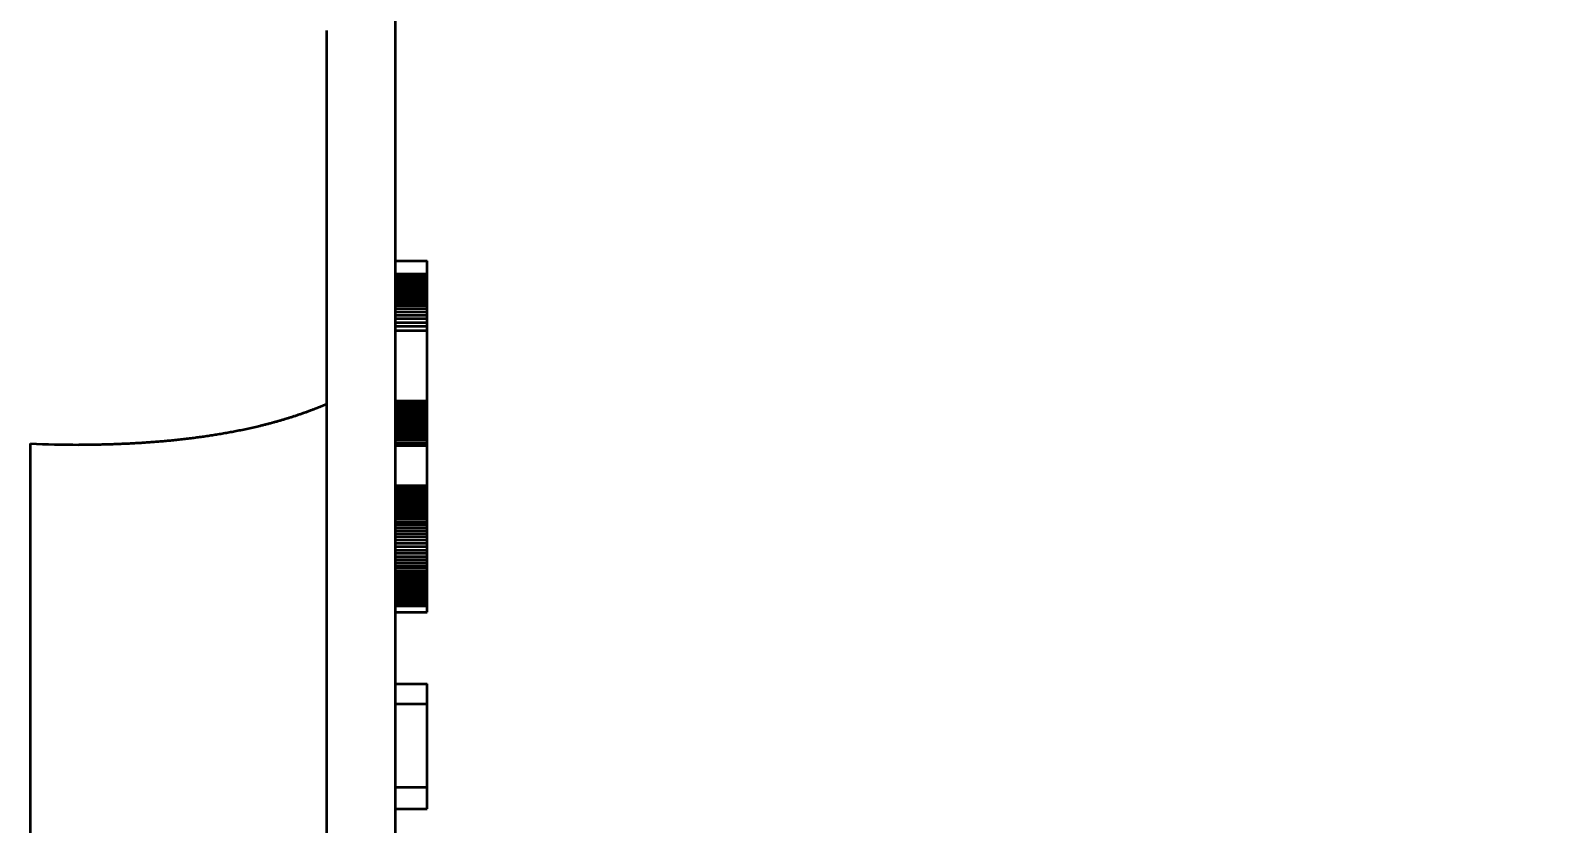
# Model space of a CAD drawing. Extents: x 23 to 472, y 3 to 294.
# Drawn here: x 352.54 to 359.72, y 220.75 to 224.49 of the extents above; entities that cross this region are included whole.
import ezdxf
from ezdxf.enums import TextEntityAlignment as Align

# ---------------------------------------------------------------- set-up
doc = ezdxf.new("R2010")
doc.units = 0
doc.layers.get('0').update_dxf_attribs({"lineweight": 13})
doc.styles.get("Standard").update_dxf_attribs({"font": 'isocp.shx'})
doc.dimstyles.get("Standard").update_dxf_attribs({"dimtxt": 2.5, "dimasz": 2.5, "dimexe": 1.25, "dimexo": 0.625, "dimtad": 1, "dimcen": 2.5, "dimadec": 0, "dimazin": 0, "dimtfac": 1, "dimtmove": 0, "dimatfit": 0, "dimfxl": 0, "dimarcsym": 0})

# ---------------------------------------------------------------- blocks, each defined once
blk = doc.blocks.new('*D')
at = {"color": 7, "lineweight": 13}
for p, q in [((369.2633, 239.5531), (395.349, 194.2124)), ((363.2339, 234.8367), (397.923, 198.6215))]:
    blk.add_line(p, q, dxfattribs=at)
at = {"color": 34, "lineweight": 13, "ltscale": 0.415699}
blk.add_line((121.0279, 197.0113), (121.0279, 180.3834), dxfattribs=at)
at = {"color": 34, "lineweight": 13, "ltscale": 0.421525}
blk.add_line((278.4006, 197.0113), (278.4006, 180.1503), dxfattribs=at)
at = {"color": 34, "lineweight": 13}
for p, q in [((45.7156, 194.0736), (45.7156, 169.4602)), ((353.9414, 194.0736), (353.9414, 169.4602)), ((45.7156, 182.3834), (121.0279, 182.3834)), ((278.4006, 182.1503), (353.9414, 182.1503)), ((45.7156, 171.4602), (353.9414, 171.4602))]:
    blk.add_line(p, q, dxfattribs=at)
at = {"color": 34, "lineweight": 13, "ltscale": 0.342256}
blk.add_line((45.7156, 194.0736), (45.7156, 180.3834), dxfattribs=at)
at = {"color": 34, "lineweight": 13, "ltscale": 0.348082}
blk.add_line((353.9414, 194.0736), (353.9414, 180.1503), dxfattribs=at)
at = {"color": 7, "lineweight": 13}
for points in [[(376.3151, 228.3342), (374.903, 229.7505), (375.4177, 227.8179)], [(374.0392, 224.3044), (372.3291, 225.3414), (373.2916, 223.5883)], [(396.2128, 199.6586), (397.923, 198.6215), (396.9605, 200.3747)], [(393.937, 195.6288), (395.349, 194.2124), (394.8343, 196.145)]]:
    blk.add_lwpolyline(points, dxfattribs=at)
at = {"color": 34, "lineweight": 13}
for points in [[(47.6474, 182.901), (45.7156, 182.3834), (47.6474, 181.8658)], [(119.0961, 181.8658), (121.0279, 182.3834), (119.0961, 182.901)], [(280.3324, 182.668), (278.4006, 182.1503), (280.3324, 181.6327)], [(352.0096, 181.6327), (353.9414, 182.1503), (352.0096, 182.668)], [(47.6474, 171.9778), (45.7156, 171.4602), (47.6474, 170.9425)], [(352.0096, 170.9425), (353.9414, 171.4602), (352.0096, 171.9778)]]:
    blk.add_lwpolyline(points, dxfattribs=at)
at = {"color": 7, "lineweight": 13}
for s, rotation, p, p2 in [('%%c', 299.91295, (370.1301, 240.0518), (371.3768, 237.8848)), ('82', 299.91295, (371.8755, 237.0181), (374.0621, 233.2175)), ('%%c', 313.76692, (363.9561, 235.5285), (365.6854, 233.7231)), ('74', 313.76692, (366.3771, 233.0009), (369.4101, 229.8344))]:
    blk.add_text(s, height=2.5, rotation=rotation, dxfattribs=at).set_placement(p, p2, align=Align.FIT)
at = {"color": 34, "lineweight": 13}
for s, height, p, p2 in [('/[6.3]', 3.5, (93.5334, 183.3834), (107.9059, 183.3834)), ('/[6.3]', 3.5, (326.3327, 183.1503), (340.7051, 183.1503)), ('155', 3.5, (74.21, 183.3834), (83.768, 183.3834)), ('155', 3.5, (307.0093, 183.1503), (316.5672, 183.1503)), ('%%p50', 2.45, (85.868, 183.9084), (92.5334, 183.9084)), ('%%p50', 2.45, (318.6672, 183.6753), (325.3327, 183.6753)), ('"L"', 3.5, (194.4405, 172.4602), (202.0312, 172.4602)), ('%%p50', 2.45, (204.1312, 172.9852), (210.7966, 172.9852))]:
    blk.add_text(s, height=height, dxfattribs=at).set_placement(p, p2, align=Align.FIT)
blk = doc.blocks.new('BLOCK4531')
at = {"color": 1, "lineweight": 35}
blk.add_line((18.25, 1), (18.25, 25.1), dxfattribs=at)
at = {"color": 1, "lineweight": 35, "ltscale": 0.088192}
blk.add_line((17.6, 24.462), (17.6, 20.934), dxfattribs=at)
at = {"color": 1, "lineweight": 35, "ltscale": 0.0075}
for p, q in [((18.25, 22.286), (18.55, 22.286)), ((18.25, 22.163), (18.55, 22.163)), ((18.25, 22.162), (18.55, 22.162)), ((18.25, 22.16), (18.55, 22.16)), ((18.25, 22.157), (18.55, 22.157)), ((18.25, 22.153), (18.55, 22.153)), ((18.25, 22.147), (18.55, 22.147)), ((18.25, 22.141), (18.55, 22.141)), ((18.25, 22.132), (18.55, 22.132)), ((18.25, 22.123), (18.55, 22.123)), ((18.25, 22.112), (18.55, 22.112)), ((18.25, 22.101), (18.55, 22.101)), ((18.25, 22.088), (18.55, 22.088)), ((18.25, 22.074), (18.55, 22.074)), ((18.25, 22.059), (18.55, 22.059)), ((18.25, 22.044), (18.55, 22.044)), ((18.25, 22.028), (18.55, 22.028)), ((18.25, 22.011), (18.55, 22.011)), ((18.25, 21.993), (18.55, 21.993)), ((18.25, 21.974), (18.55, 21.974)), ((18.25, 21.954), (18.55, 21.954)), ((18.25, 21.934), (18.55, 21.934)), ((18.25, 21.912), (18.55, 21.912)), ((18.25, 21.888), (18.55, 21.888)), ((18.25, 21.863), (18.55, 21.863)), ((18.25, 21.835), (18.55, 21.835)), ((18.25, 21.805), (18.55, 21.805)), ((18.25, 21.774), (18.55, 21.774)), ((18.25, 21.741), (18.55, 21.741)), ((18.25, 21.705), (18.55, 21.705)), ((18.25, 21.668), (18.55, 21.668)), ((18.25, 21.629), (18.55, 21.629)), ((18.25, 20.964), (18.55, 20.964)), ((18.25, 20.954), (18.55, 20.954)), ((18.25, 20.94), (18.55, 20.94)), ((18.25, 20.926), (18.55, 20.926)), ((18.25, 20.91), (18.55, 20.91)), ((18.25, 20.894), (18.55, 20.894)), ((18.25, 20.878), (18.55, 20.878)), ((18.25, 20.86), (18.55, 20.86)), ((18.25, 20.842), (18.55, 20.842)), ((18.25, 20.823), (18.55, 20.823)), ((18.25, 20.803), (18.55, 20.803)), ((18.25, 20.783), (18.55, 20.783)), ((18.25, 20.762), (18.55, 20.762)), ((18.25, 20.74), (18.55, 20.74)), ((18.25, 20.724), (18.55, 20.724)), ((18.25, 20.706), (18.55, 20.706)), ((18.25, 20.687), (18.55, 20.687)), ((18.25, 20.666), (18.55, 20.666)), ((18.25, 20.644), (18.55, 20.644)), ((18.25, 20.62), (18.55, 20.62)), ((18.25, 20.595), (18.55, 20.595)), ((18.25, 20.569), (18.55, 20.569)), ((18.25, 20.541), (18.55, 20.541)), ((18.25, 20.164), (18.55, 20.164)), ((18.25, 20.163), (18.55, 20.163)), ((18.25, 20.161), (18.55, 20.161)), ((18.25, 20.158), (18.55, 20.158)), ((18.25, 20.154), (18.55, 20.154)), ((18.25, 20.148), (18.55, 20.148)), ((18.25, 20.141), (18.55, 20.141)), ((18.25, 20.133), (18.55, 20.133)), ((18.25, 20.124), (18.55, 20.124)), ((18.25, 20.119), (18.55, 20.119)), ((18.25, 20.117), (18.55, 20.117)), ((18.25, 20.114), (18.55, 20.114)), ((18.25, 20.11), (18.55, 20.11)), ((18.25, 20.104), (18.55, 20.104)), ((18.25, 20.098), (18.55, 20.098)), ((18.25, 20.09), (18.55, 20.09)), ((18.25, 20.08), (18.55, 20.08)), ((18.25, 20.07), (18.55, 20.07)), ((18.25, 20.058), (18.55, 20.058)), ((18.25, 20.045), (18.55, 20.045)), ((18.25, 20.031), (18.55, 20.031)), ((18.25, 20.015), (18.55, 20.015)), ((18.25, 19.998), (18.55, 19.998)), ((18.25, 19.981), (18.55, 19.981)), ((18.25, 19.962), (18.55, 19.962)), ((18.25, 19.941), (18.55, 19.941)), ((18.25, 19.92), (18.55, 19.92)), ((18.25, 19.898), (18.55, 19.898)), ((18.25, 19.874), (18.55, 19.874)), ((18.25, 19.849), (18.55, 19.849)), ((18.25, 19.823), (18.55, 19.823)), ((18.25, 19.796), (18.55, 19.796)), ((18.25, 19.769), (18.55, 19.769)), ((18.25, 19.741), (18.55, 19.741)), ((18.25, 19.712), (18.55, 19.712)), ((18.25, 19.682), (18.55, 19.682)), ((18.25, 19.651), (18.55, 19.651)), ((18.25, 19.62), (18.55, 19.62)), ((18.25, 19.588), (18.55, 19.588)), ((18.25, 19.555), (18.55, 19.555)), ((18.25, 19.525), (18.55, 19.525)), ((18.25, 19.495), (18.55, 19.495)), ((18.25, 19.466), (18.55, 19.466)), ((18.25, 19.438), (18.55, 19.438)), ((18.25, 19.41), (18.55, 19.41)), ((18.25, 19.383), (18.55, 19.383)), ((18.25, 19.356), (18.55, 19.356)), ((18.25, 19.33), (18.55, 19.33)), ((18.25, 19.305), (18.55, 19.305)), ((18.25, 19.279), (18.55, 19.279)), ((18.25, 19.255), (18.55, 19.255)), ((18.25, 19.232), (18.55, 19.232)), ((18.25, 19.211), (18.55, 19.211)), ((18.25, 19.19), (18.55, 19.19)), ((18.25, 19.171), (18.55, 19.171)), ((18.25, 19.152), (18.55, 19.152)), ((18.25, 19.135), (18.55, 19.135)), ((18.25, 19.119), (18.55, 19.119)), ((18.25, 19.105), (18.55, 19.105)), ((18.25, 19.091), (18.55, 19.091)), ((18.25, 19.079), (18.55, 19.079)), ((18.25, 19.068), (18.55, 19.068)), ((18.25, 19.058), (18.55, 19.058)), ((18.25, 19.05), (18.55, 19.05)), ((18.25, 19.043), (18.55, 19.043)), ((18.25, 19.037), (18.55, 19.037)), ((18.25, 19.033), (18.55, 19.033)), ((18.25, 19.029), (18.55, 19.029)), ((18.25, 19.027), (18.55, 19.027)), ((18.25, 19.027), (18.55, 19.027)), ((18.25, 18.969), (18.55, 18.969)), ((18.25, 18.293), (18.55, 18.293)), ((18.25, 18.103), (18.55, 18.103)), ((18.25, 17.315), (18.55, 17.315)), ((18.25, 17.111), (18.55, 17.111))]:
    blk.add_line(p, q, dxfattribs=at)
at = {"color": 1, "lineweight": 35, "ltscale": 0.003319}
blk.add_line((18.55, 22.153), (18.55, 22.286), dxfattribs=at)
at = {"color": 1, "lineweight": 35, "ltscale": 4.6925e-05}
for p, q in [((18.55, 22.16), (18.55, 22.162)), ((18.55, 20.161), (18.55, 20.163))]:
    blk.add_line(p, q, dxfattribs=at)
at = {"color": 1, "lineweight": 35, "ltscale": 7.82e-05}
for p, q in [((18.55, 22.157), (18.55, 22.16)), ((18.55, 20.158), (18.55, 20.161))]:
    blk.add_line(p, q, dxfattribs=at)
at = {"color": 1, "lineweight": 35, "ltscale": 0.0001091}
for p, q in [((18.55, 22.153), (18.55, 22.157)), ((18.55, 20.154), (18.55, 20.158))]:
    blk.add_line(p, q, dxfattribs=at)
at = {"color": 1, "lineweight": 35, "ltscale": 0.0001404}
blk.add_line((18.55, 22.147), (18.55, 22.153), dxfattribs=at)
at = {"color": 1, "lineweight": 35, "ltscale": 0.00017165}
for p, q in [((18.55, 22.141), (18.55, 22.147)), ((18.55, 20.141), (18.55, 20.148))]:
    blk.add_line(p, q, dxfattribs=at)
at = {"color": 1, "lineweight": 35, "ltscale": 0.00020295}
for p, q in [((18.55, 22.132), (18.55, 22.141)), ((18.55, 20.133), (18.55, 20.141))]:
    blk.add_line(p, q, dxfattribs=at)
at = {"color": 1, "lineweight": 35, "ltscale": 0.000233825}
blk.add_line((18.55, 22.123), (18.55, 22.132), dxfattribs=at)
at = {"color": 1, "lineweight": 35, "ltscale": 0.0002655}
for p, q in [((18.55, 22.112), (18.55, 22.123)), ((18.55, 20.113), (18.55, 20.124))]:
    blk.add_line(p, q, dxfattribs=at)
at = {"color": 1, "lineweight": 35, "ltscale": 0.000296425}
blk.add_line((18.55, 22.101), (18.55, 22.112), dxfattribs=at)
at = {"color": 1, "lineweight": 35, "ltscale": 0.000322325}
blk.add_line((18.55, 22.088), (18.55, 22.101), dxfattribs=at)
at = {"color": 1, "lineweight": 35, "ltscale": 0.0003437}
blk.add_line((18.55, 22.074), (18.55, 22.088), dxfattribs=at)
at = {"color": 1, "lineweight": 35, "ltscale": 0.0003647}
blk.add_line((18.55, 22.059), (18.55, 22.074), dxfattribs=at)
at = {"color": 1, "lineweight": 35, "ltscale": 0.000385275}
blk.add_line((18.55, 22.044), (18.55, 22.059), dxfattribs=at)
at = {"color": 1, "lineweight": 35, "ltscale": 0.00040665}
blk.add_line((18.55, 22.028), (18.55, 22.044), dxfattribs=at)
at = {"color": 1, "lineweight": 35, "ltscale": 0.00042725}
blk.add_line((18.55, 22.011), (18.55, 22.028), dxfattribs=at)
at = {"color": 1, "lineweight": 35, "ltscale": 0.0004486}
blk.add_line((18.55, 21.993), (18.55, 22.011), dxfattribs=at)
at = {"color": 1, "lineweight": 35, "ltscale": 0.000469225}
blk.add_line((18.55, 21.974), (18.55, 21.993), dxfattribs=at)
at = {"color": 1, "lineweight": 35, "ltscale": 0.00049055}
blk.add_line((18.55, 21.954), (18.55, 21.974), dxfattribs=at)
at = {"color": 1, "lineweight": 35, "ltscale": 0.000511175}
blk.add_line((18.55, 21.934), (18.55, 21.954), dxfattribs=at)
at = {"color": 1, "lineweight": 35, "ltscale": 0.000545875}
blk.add_line((18.55, 21.912), (18.55, 21.934), dxfattribs=at)
at = {"color": 1, "lineweight": 35, "ltscale": 0.00059395}
blk.add_line((18.55, 21.888), (18.55, 21.912), dxfattribs=at)
at = {"color": 1, "lineweight": 35, "ltscale": 0.000642025}
blk.add_line((18.55, 21.863), (18.55, 21.888), dxfattribs=at)
at = {"color": 1, "lineweight": 35, "ltscale": 0.000690075}
blk.add_line((18.55, 21.835), (18.55, 21.863), dxfattribs=at)
at = {"color": 1, "lineweight": 35, "ltscale": 0.00073815}
blk.add_line((18.55, 21.805), (18.55, 21.835), dxfattribs=at)
at = {"color": 1, "lineweight": 35, "ltscale": 0.000786575}
blk.add_line((18.55, 21.774), (18.55, 21.805), dxfattribs=at)
at = {"color": 1, "lineweight": 35, "ltscale": 0.000834275}
blk.add_line((18.55, 21.741), (18.55, 21.774), dxfattribs=at)
at = {"color": 1, "lineweight": 35, "ltscale": 0.000882725}
blk.add_line((18.55, 21.705), (18.55, 21.741), dxfattribs=at)
at = {"color": 1, "lineweight": 35, "ltscale": 0.0009304}
blk.add_line((18.55, 21.668), (18.55, 21.705), dxfattribs=at)
at = {"color": 1, "lineweight": 35, "ltscale": 0.00097885}
blk.add_line((18.55, 21.629), (18.55, 21.668), dxfattribs=at)
at = {"color": 1, "lineweight": 35, "ltscale": 0.016627}
blk.add_line((18.55, 20.964), (18.55, 21.629), dxfattribs=at)
at = {"color": 1, "lineweight": 35, "ltscale": 0.000336825}
blk.add_line((18.55, 20.954), (18.55, 20.968), dxfattribs=at)
at = {"color": 1, "lineweight": 35, "ltscale": 0.167327}
blk.add_line((17.6, 20.934), (17.6, 14.241), dxfattribs=at)
at = {"color": 1, "lineweight": 35, "ltscale": 0.000351725}
blk.add_line((18.55, 20.94), (18.55, 20.954), dxfattribs=at)
at = {"color": 1, "lineweight": 35, "ltscale": 0.0003662}
blk.add_line((18.55, 20.926), (18.55, 20.94), dxfattribs=at)
at = {"color": 1, "lineweight": 35, "ltscale": 0.000382225}
blk.add_line((18.55, 20.91), (18.55, 20.926), dxfattribs=at)
at = {"color": 1, "lineweight": 35, "ltscale": 0.00040055}
blk.add_line((18.55, 20.894), (18.55, 20.91), dxfattribs=at)
at = {"color": 1, "lineweight": 35, "ltscale": 0.0004181}
blk.add_line((18.55, 20.878), (18.55, 20.894), dxfattribs=at)
at = {"color": 1, "lineweight": 35, "ltscale": 0.000436025}
blk.add_line((18.55, 20.86), (18.55, 20.878), dxfattribs=at)
at = {"color": 1, "lineweight": 35, "ltscale": 0.000453925}
blk.add_line((18.55, 20.842), (18.55, 20.86), dxfattribs=at)
at = {"color": 1, "lineweight": 35, "ltscale": 0.000472275}
blk.add_line((18.55, 20.823), (18.55, 20.842), dxfattribs=at)
at = {"color": 1, "lineweight": 35, "ltscale": 0.0004898}
blk.add_line((18.55, 20.803), (18.55, 20.823), dxfattribs=at)
at = {"color": 1, "lineweight": 35, "ltscale": 0.00050775}
blk.add_line((18.55, 20.783), (18.55, 20.803), dxfattribs=at)
at = {"color": 1, "lineweight": 35, "ltscale": 0.00052565}
blk.add_line((18.55, 20.762), (18.55, 20.783), dxfattribs=at)
at = {"color": 1, "lineweight": 35, "ltscale": 0.0005436}
blk.add_line((18.55, 20.74), (18.55, 20.762), dxfattribs=at)
at = {"color": 1, "lineweight": 35, "ltscale": 0.0004116}
blk.add_line((18.55, 20.724), (18.55, 20.74), dxfattribs=at)
at = {"color": 1, "lineweight": 35, "ltscale": 0.0004467}
blk.add_line((18.55, 20.706), (18.55, 20.724), dxfattribs=at)
at = {"color": 1, "lineweight": 35, "ltscale": 0.000482175}
blk.add_line((18.55, 20.687), (18.55, 20.706), dxfattribs=at)
at = {"color": 1, "lineweight": 35, "ltscale": 0.000517675}
blk.add_line((18.55, 20.666), (18.55, 20.687), dxfattribs=at)
at = {"color": 1, "lineweight": 35, "ltscale": 0.105014}
blk.add_line((14.806, 16.36), (14.806, 20.56), dxfattribs=at)
at = {"color": 1, "lineweight": 35, "ltscale": 0.00055275}
blk.add_line((18.55, 20.644), (18.55, 20.666), dxfattribs=at)
at = {"color": 1, "lineweight": 35, "ltscale": 0.000587825}
blk.add_line((18.55, 20.62), (18.55, 20.644), dxfattribs=at)
at = {"color": 1, "lineweight": 35, "ltscale": 0.0006237}
blk.add_line((18.55, 20.595), (18.55, 20.62), dxfattribs=at)
at = {"color": 1, "lineweight": 35, "ltscale": 0.000658425}
blk.add_line((18.55, 20.569), (18.55, 20.595), dxfattribs=at)
at = {"color": 1, "lineweight": 35, "ltscale": 0.0006939}
blk.add_line((18.55, 20.541), (18.55, 20.569), dxfattribs=at)
at = {"color": 1, "lineweight": 35, "ltscale": 0.000729375}
blk.add_line((18.55, 20.512), (18.55, 20.541), dxfattribs=at)
at = {"color": 1, "lineweight": 35, "ltscale": 0.008718}
blk.add_line((18.55, 20.164), (18.55, 20.512), dxfattribs=at)
at = {"color": 1, "lineweight": 35, "ltscale": 0.000140375}
blk.add_line((18.55, 20.148), (18.55, 20.154), dxfattribs=at)
at = {"color": 1, "lineweight": 35, "ltscale": 0.00023385}
blk.add_line((18.55, 20.124), (18.55, 20.133), dxfattribs=at)
at = {"color": 1, "lineweight": 35, "ltscale": 4.1575e-05}
blk.add_line((18.55, 20.117), (18.55, 20.119), dxfattribs=at)
at = {"color": 1, "lineweight": 35, "ltscale": 7.2875e-05}
blk.add_line((18.55, 20.114), (18.55, 20.117), dxfattribs=at)
at = {"color": 1, "lineweight": 35, "ltscale": 0.0001049}
blk.add_line((18.55, 20.11), (18.55, 20.114), dxfattribs=at)
at = {"color": 1, "lineweight": 35, "ltscale": 0.00013655}
blk.add_line((18.55, 20.104), (18.55, 20.11), dxfattribs=at)
at = {"color": 1, "lineweight": 35, "ltscale": 0.000168625}
blk.add_line((18.55, 20.098), (18.55, 20.104), dxfattribs=at)
at = {"color": 1, "lineweight": 35, "ltscale": 0.000199875}
blk.add_line((18.55, 20.09), (18.55, 20.098), dxfattribs=at)
at = {"color": 1, "lineweight": 35, "ltscale": 0.00023195}
blk.add_line((18.55, 20.08), (18.55, 20.09), dxfattribs=at)
at = {"color": 1, "lineweight": 35, "ltscale": 0.0002632}
blk.add_line((18.55, 20.07), (18.55, 20.08), dxfattribs=at)
at = {"color": 1, "lineweight": 35, "ltscale": 0.000295275}
blk.add_line((18.55, 20.058), (18.55, 20.07), dxfattribs=at)
at = {"color": 1, "lineweight": 35, "ltscale": 0.0003269}
blk.add_line((18.55, 20.045), (18.55, 20.058), dxfattribs=at)
at = {"color": 1, "lineweight": 35, "ltscale": 0.00035745}
blk.add_line((18.55, 20.031), (18.55, 20.045), dxfattribs=at)
at = {"color": 1, "lineweight": 35, "ltscale": 0.0003868}
blk.add_line((18.55, 20.015), (18.55, 20.031), dxfattribs=at)
at = {"color": 1, "lineweight": 35, "ltscale": 0.000416575}
blk.add_line((18.55, 19.998), (18.55, 20.015), dxfattribs=at)
at = {"color": 1, "lineweight": 35, "ltscale": 0.00044555}
blk.add_line((18.55, 19.981), (18.55, 19.998), dxfattribs=at)
at = {"color": 1, "lineweight": 35, "ltscale": 0.000475325}
blk.add_line((18.55, 19.962), (18.55, 19.981), dxfattribs=at)
at = {"color": 1, "lineweight": 35, "ltscale": 0.0005043}
blk.add_line((18.55, 19.941), (18.55, 19.962), dxfattribs=at)
at = {"color": 1, "lineweight": 35, "ltscale": 0.00053405}
blk.add_line((18.55, 19.92), (18.55, 19.941), dxfattribs=at)
at = {"color": 1, "lineweight": 35, "ltscale": 0.000563425}
blk.add_line((18.55, 19.898), (18.55, 19.92), dxfattribs=at)
at = {"color": 1, "lineweight": 35, "ltscale": 0.0005928}
blk.add_line((18.55, 19.874), (18.55, 19.898), dxfattribs=at)
at = {"color": 1, "lineweight": 35, "ltscale": 0.000622175}
blk.add_line((18.55, 19.849), (18.55, 19.874), dxfattribs=at)
at = {"color": 1, "lineweight": 35, "ltscale": 0.000646975}
blk.add_line((18.55, 19.823), (18.55, 19.849), dxfattribs=at)
at = {"color": 1, "lineweight": 35, "ltscale": 0.000666425}
blk.add_line((18.55, 19.796), (18.55, 19.823), dxfattribs=at)
at = {"color": 1, "lineweight": 35, "ltscale": 0.000686275}
blk.add_line((18.55, 19.769), (18.55, 19.796), dxfattribs=at)
at = {"color": 1, "lineweight": 35, "ltscale": 0.000705725}
blk.add_line((18.55, 19.741), (18.55, 19.769), dxfattribs=at)
at = {"color": 1, "lineweight": 35, "ltscale": 0.00072555}
blk.add_line((18.55, 19.712), (18.55, 19.741), dxfattribs=at)
at = {"color": 1, "lineweight": 35, "ltscale": 0.0007454}
blk.add_line((18.55, 19.682), (18.55, 19.712), dxfattribs=at)
at = {"color": 1, "lineweight": 35, "ltscale": 0.00076485}
blk.add_line((18.55, 19.651), (18.55, 19.682), dxfattribs=at)
at = {"color": 1, "lineweight": 35, "ltscale": 0.000784675}
blk.add_line((18.55, 19.62), (18.55, 19.651), dxfattribs=at)
at = {"color": 1, "lineweight": 35, "ltscale": 0.000804525}
blk.add_line((18.55, 19.588), (18.55, 19.62), dxfattribs=at)
at = {"color": 1, "lineweight": 35, "ltscale": 0.000823975}
blk.add_line((18.55, 19.555), (18.55, 19.588), dxfattribs=at)
at = {"color": 1, "lineweight": 35, "ltscale": 0.00075035}
blk.add_line((18.55, 19.525), (18.55, 19.555), dxfattribs=at)
at = {"color": 1, "lineweight": 35, "ltscale": 0.000736225}
blk.add_line((18.55, 19.495), (18.55, 19.525), dxfattribs=at)
at = {"color": 1, "lineweight": 35, "ltscale": 0.0007225}
blk.add_line((18.55, 19.466), (18.55, 19.495), dxfattribs=at)
at = {"color": 1, "lineweight": 35, "ltscale": 0.00070915}
blk.add_line((18.55, 19.438), (18.55, 19.466), dxfattribs=at)
at = {"color": 1, "lineweight": 35, "ltscale": 0.00069505}
blk.add_line((18.55, 19.41), (18.55, 19.438), dxfattribs=at)
at = {"color": 1, "lineweight": 35, "ltscale": 0.000680925}
blk.add_line((18.55, 19.383), (18.55, 19.41), dxfattribs=at)
at = {"color": 1, "lineweight": 35, "ltscale": 0.000667575}
blk.add_line((18.55, 19.356), (18.55, 19.383), dxfattribs=at)
at = {"color": 1, "lineweight": 35, "ltscale": 0.00065345}
blk.add_line((18.55, 19.33), (18.55, 19.356), dxfattribs=at)
at = {"color": 1, "lineweight": 35, "ltscale": 0.000639725}
blk.add_line((18.55, 19.305), (18.55, 19.33), dxfattribs=at)
at = {"color": 1, "lineweight": 35, "ltscale": 0.000626}
blk.add_line((18.55, 19.279), (18.55, 19.305), dxfattribs=at)
at = {"color": 1, "lineweight": 35, "ltscale": 0.00060425}
blk.add_line((18.55, 19.255), (18.55, 19.279), dxfattribs=at)
at = {"color": 1, "lineweight": 35, "ltscale": 0.000574475}
blk.add_line((18.55, 19.232), (18.55, 19.255), dxfattribs=at)
at = {"color": 1, "lineweight": 35, "ltscale": 0.00054475}
blk.add_line((18.55, 19.211), (18.55, 19.232), dxfattribs=at)
at = {"color": 1, "lineweight": 35, "ltscale": 0.000515375}
blk.add_line((18.55, 19.19), (18.55, 19.211), dxfattribs=at)
at = {"color": 1, "lineweight": 35, "ltscale": 0.000485225}
blk.add_line((18.55, 19.171), (18.55, 19.19), dxfattribs=at)
at = {"color": 1, "lineweight": 35, "ltscale": 0.00045585}
blk.add_line((18.55, 19.152), (18.55, 19.171), dxfattribs=at)
at = {"color": 1, "lineweight": 35, "ltscale": 0.0004261}
blk.add_line((18.55, 19.135), (18.55, 19.152), dxfattribs=at)
at = {"color": 1, "lineweight": 35, "ltscale": 0.000396725}
blk.add_line((18.55, 19.119), (18.55, 19.135), dxfattribs=at)
at = {"color": 1, "lineweight": 35, "ltscale": 0.0003666}
blk.add_line((18.55, 19.105), (18.55, 19.119), dxfattribs=at)
at = {"color": 1, "lineweight": 35, "ltscale": 0.000337225}
blk.add_line((18.55, 19.091), (18.55, 19.105), dxfattribs=at)
at = {"color": 1, "lineweight": 35, "ltscale": 0.0003063}
blk.add_line((18.55, 19.079), (18.55, 19.091), dxfattribs=at)
at = {"color": 1, "lineweight": 35, "ltscale": 0.0002739}
blk.add_line((18.55, 19.068), (18.55, 19.079), dxfattribs=at)
at = {"color": 1, "lineweight": 35, "ltscale": 0.00024185}
blk.add_line((18.55, 19.058), (18.55, 19.068), dxfattribs=at)
at = {"color": 1, "lineweight": 35, "ltscale": 0.000209425}
blk.add_line((18.55, 19.05), (18.55, 19.058), dxfattribs=at)
at = {"color": 1, "lineweight": 35, "ltscale": 0.0001774}
blk.add_line((18.55, 19.043), (18.55, 19.05), dxfattribs=at)
at = {"color": 1, "lineweight": 35, "ltscale": 0.00014495}
blk.add_line((18.55, 19.037), (18.55, 19.043), dxfattribs=at)
at = {"color": 1, "lineweight": 35, "ltscale": 0.000112925}
blk.add_line((18.55, 19.033), (18.55, 19.037), dxfattribs=at)
at = {"color": 1, "lineweight": 35, "ltscale": 8.0475e-05}
blk.add_line((18.55, 19.029), (18.55, 19.033), dxfattribs=at)
at = {"color": 1, "lineweight": 35, "ltscale": 4.8075e-05}
blk.add_line((18.55, 19.027), (18.55, 19.029), dxfattribs=at)
at = {"color": 1, "lineweight": 35, "ltscale": 0.001432}
blk.add_line((18.55, 18.969), (18.55, 19.027), dxfattribs=at)
at = {"color": 1, "lineweight": 35, "ltscale": 0.004758}
blk.add_line((18.55, 18.103), (18.55, 18.293), dxfattribs=at)
at = {"color": 1, "lineweight": 35, "ltscale": 0.019696}
blk.add_line((18.55, 17.315), (18.55, 18.103), dxfattribs=at)
at = {"color": 1, "lineweight": 35, "ltscale": 0.00509}
blk.add_line((18.55, 17.111), (18.55, 17.315), dxfattribs=at)
at = {"color": 1, "lineweight": 35}
blk.add_arc((15.268, 31.561), 11.011, 267.5929, 269.9679, dxfattribs=at)
blk.add_open_spline([(15.262, 20.551), (15.462, 20.551), (15.66, 20.556), (15.858, 20.566), (16.297, 20.601), (16.723, 20.668), (16.953, 20.716), (17.222, 20.789), (17.477, 20.884), (17.518, 20.9), (17.559, 20.917), (17.6, 20.934)], degree=5, knots=[0, 0, 0, 0, 0, 0, 2.003562, 2.003562, 2.003562, 4.479507, 4.479507, 4.479507, 4.963211, 4.963211, 4.963211, 4.963211, 4.963211, 4.963211], dxfattribs=at)

msp = doc.modelspace()

# ---------------------------------------------------------------- block references
at = {"lineweight": 0, "xscale": 0.5, "yscale": 0.5, "zscale": 0.5}
msp.add_blockref('BLOCK4531', (345.1414, 212.2613), dxfattribs=at)

# ---------------------------------------------------------------- dimensions: what is measured, and where the dimension line sits
at = {"color": 0, "lineweight": 0}
for base, p1, p2, middle in [((353.9414, 182.1503), (278.4006, 198.0113), (353.9414, 195.0736), (323.8572, 182.1503)), ((121.0279, 182.3834), (45.7156, 195.0736), (121.0279, 198.0113), (91.058, 182.3834))]:
    dim = msp.add_linear_dim(base=base, p1=p1, p2=p2, angle=359.99809, text='155{}{%%p50}/[6.3]', dimstyle='Standard', override={"dimlfac": 2, "dimtol": 0, "dimlim": 0, "dimtp": 50, "dimtm": 50}, dxfattribs=at)
    dim.commit()
    dim.dimension.update_dxf_attribs({"geometry": '*D', "text_midpoint": middle, "dimtype": 160})
for p1, p2, middle in [((395.349, 194.2124), (374.903, 229.7505), (371.2293, 236.1359)), ((397.923, 198.6215), (372.3291, 225.3414), (365.9609, 231.9897))]:
    dim = msp.add_diameter_dim_2p(p1=p1, p2=p2, dimstyle='Standard', override={"dimlfac": 2}, dxfattribs=at)
    dim.commit()
    dim.dimension.update_dxf_attribs({"geometry": '*D', "text_midpoint": middle, "dimtype": 163})

doc.saveas('drawing.dxf')
